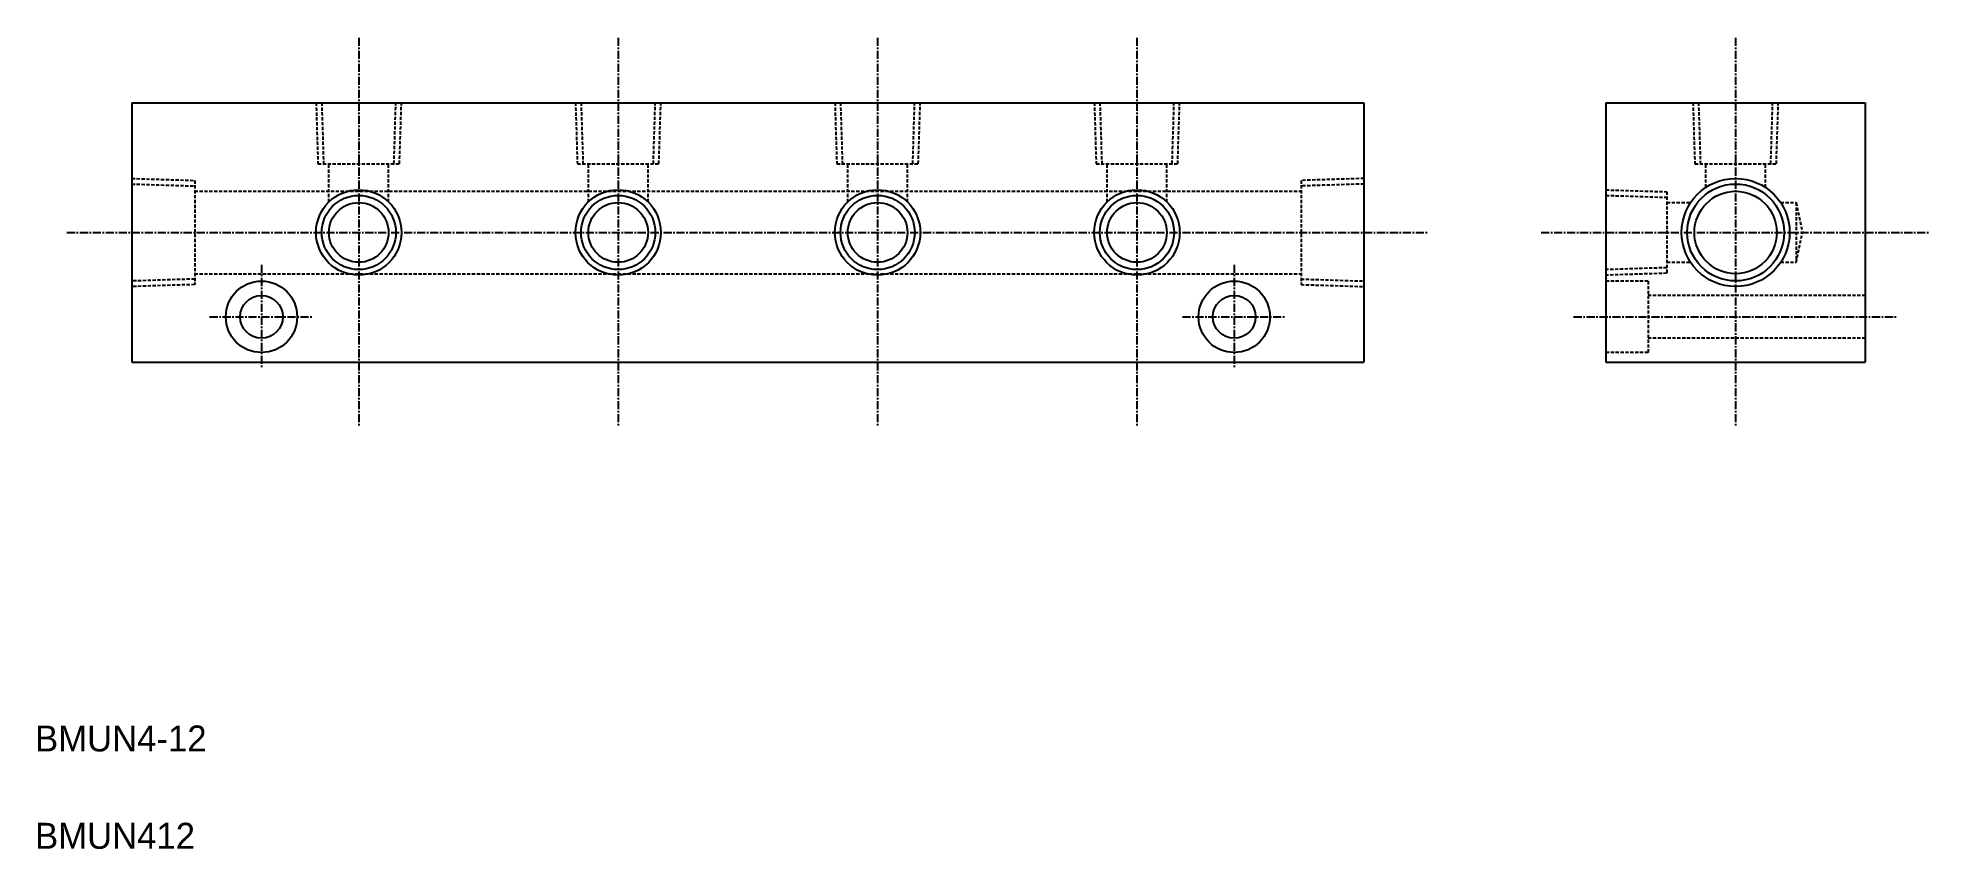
# Model space of a CAD drawing. Extents: x -123 to 169, y 89 to 214.
import ezdxf

# ---------------------------------------------------------------- set-up
doc = ezdxf.new("R2010")
doc.units = 0
doc.linetypes.add('CENTER', pattern=[2, 1.25, -0.25, 0.25, -0.25])
doc.linetypes.add('DASHED', pattern=[0.75, 0.5, -0.25])
doc.layers.get('0').update_dxf_attribs({"linetype": 'CONTINUOUS'})
doc.layers.add('CENTER', color=1, linetype='CENTER')

msp = doc.modelspace()

# ---------------------------------------------------------------- linework, layer by layer
at = {"color": 7, "linetype": 'CONTINUOUS'}
for p, q in [((-108.55, 204.22), (81.45, 204.22)), ((-108.55, 204.22), (-108.55, 164.22)), ((81.45, 204.22), (81.45, 164.22)), ((118.76, 204.22), (118.76, 164.22)), ((118.76, 204.22), (158.76, 204.22)), ((158.76, 204.22), (158.76, 164.22)), ((-108.55, 164.22), (81.45, 164.22)), ((118.76, 164.22), (158.76, 164.22))]:
    msp.add_line(p, q, dxfattribs=at)
at = {"color": 3, "linetype": 'DASHED'}
for p, q in [((-80.13, 204.22), (-79.84, 194.82)), ((-79.27, 204.24), (-78.98, 194.82)), ((-68.12, 194.82), (-67.83, 204.24)), ((-67.27, 194.82), (-66.97, 204.22)), ((-40.13, 204.22), (-39.84, 194.82)), ((-39.27, 204.24), (-38.98, 194.82)), ((-28.12, 194.82), (-27.83, 204.24)), ((-27.27, 194.82), (-26.97, 204.22)), ((-0.13, 204.22), (0.16, 194.82)), ((0.73, 204.24), (1.02, 194.82)), ((11.88, 194.82), (12.17, 204.24)), ((12.73, 194.82), (13.03, 204.22)), ((39.87, 204.22), (40.16, 194.82)), ((40.73, 204.24), (41.02, 194.82)), ((51.88, 194.82), (52.17, 204.24)), ((52.73, 194.82), (53.03, 204.22)), ((132.18, 204.22), (132.47, 194.82)), ((133.03, 204.24), (133.33, 194.82)), ((144.18, 194.82), (144.48, 204.24)), ((145.04, 194.82), (145.34, 204.22)), ((-79.84, 194.82), (-67.27, 194.82)), ((-78.15, 188.92), (-78.15, 194.82)), ((-68.95, 188.92), (-68.95, 194.82)), ((-39.84, 194.82), (-27.27, 194.82)), ((-38.15, 188.92), (-38.15, 194.82)), ((-28.95, 188.92), (-28.95, 194.82)), ((0.16, 194.82), (12.73, 194.82)), ((1.85, 188.92), (1.85, 194.82)), ((11.05, 188.92), (11.05, 194.82)), ((40.16, 194.82), (52.73, 194.82)), ((41.85, 188.92), (41.85, 194.82)), ((51.05, 188.92), (51.05, 194.82)), ((132.47, 194.82), (145.04, 194.82)), ((134.16, 191.16), (134.16, 194.82)), ((143.36, 191.16), (143.36, 194.82)), ((-108.55, 192.55), (-98.85, 192.24)), ((-108.55, 191.69), (-98.85, 191.39)), ((-98.85, 192.24), (-98.85, 176.19)), ((-98.85, 190.57), (71.75, 190.57)), ((81.45, 192.55), (71.75, 192.24)), ((71.75, 192.24), (71.75, 176.19)), ((81.45, 191.69), (71.75, 191.39)), ((118.76, 190.79), (128.16, 190.5)), ((118.76, 189.94), (128.16, 189.64)), ((128.16, 190.5), (128.16, 177.93)), ((128.16, 188.82), (131.81, 188.82)), ((145.7, 188.82), (148.09, 188.82)), ((148.09, 188.82), (149.09, 184.22)), ((148.09, 188.82), (148.09, 179.62)), ((148.09, 179.62), (149.09, 184.22)), ((128.16, 178.79), (118.76, 178.49)), ((128.16, 179.62), (131.81, 179.62)), ((145.7, 179.62), (148.09, 179.62)), ((-98.85, 177.04), (-108.55, 176.74)), ((-98.85, 176.19), (-108.55, 175.89)), ((-98.85, 177.87), (71.75, 177.87)), ((71.75, 177.04), (81.45, 176.74)), ((71.75, 176.19), (81.45, 175.89)), ((128.16, 177.93), (118.76, 177.64)), ((125.26, 176.72), (118.76, 176.72)), ((125.26, 176.72), (125.26, 165.72)), ((158.76, 174.52), (125.26, 174.52)), ((158.76, 167.92), (125.26, 167.92)), ((125.26, 165.72), (118.76, 165.72))]:
    msp.add_line(p, q, dxfattribs=at)
at = {"color": 3, "linetype": 'CONTINUOUS'}
for centre, radius in [((-73.55, 184.22), 6.58), ((-33.55, 184.22), 6.58), ((6.45, 184.22), 6.58), ((46.45, 184.22), 6.58), ((138.76, 184.22), 8.33)]:
    msp.add_circle(centre, radius, dxfattribs=at)
at = {"color": 7, "linetype": 'CONTINUOUS'}
for centre, radius in [((-73.55, 184.22), 5.72), ((-33.55, 184.22), 5.72), ((6.45, 184.22), 5.72), ((46.45, 184.22), 5.72), ((138.76, 184.22), 7.47), ((138.76, 184.22), 6.35), ((-73.55, 184.22), 4.6), ((-33.55, 184.22), 4.6), ((6.45, 184.22), 4.6), ((46.45, 184.22), 4.6), ((-88.55, 171.22), 5.5), ((61.45, 171.22), 5.5), ((-88.55, 171.22), 3.3), ((61.45, 171.22), 3.3)]:
    msp.add_circle(centre, radius, dxfattribs=at)
at = {"layer": 'CENTER', "color": 1, "linetype": 'CENTER'}
for p, q in [((-73.55, 214.22), (-73.55, 154.22)), ((-33.55, 214.22), (-33.55, 154.22)), ((6.45, 214.22), (6.45, 154.22)), ((46.45, 214.22), (46.45, 154.22)), ((138.76, 214.22), (138.76, 154.22)), ((-118.55, 184.22), (91.45, 184.22)), ((108.76, 184.22), (168.76, 184.22)), ((-88.55, 179.22), (-88.55, 163.22)), ((61.45, 179.22), (61.45, 163.22)), ((-96.55, 171.22), (-80.55, 171.22)), ((53.45, 171.22), (69.45, 171.22)), ((113.78, 171.22), (163.62, 171.22))]:
    msp.add_line(p, q, dxfattribs=at)

# ---------------------------------------------------------------- texts
at = {"color": 7, "linetype": 'CONTINUOUS'}
for s, p in [('BMUN4-12', (-123.47, 104.23)), ('BMUN412', (-123.47, 89.23))]:
    msp.add_text(s, height=4, dxfattribs=at).set_placement(p)

doc.saveas('drawing.dxf')
